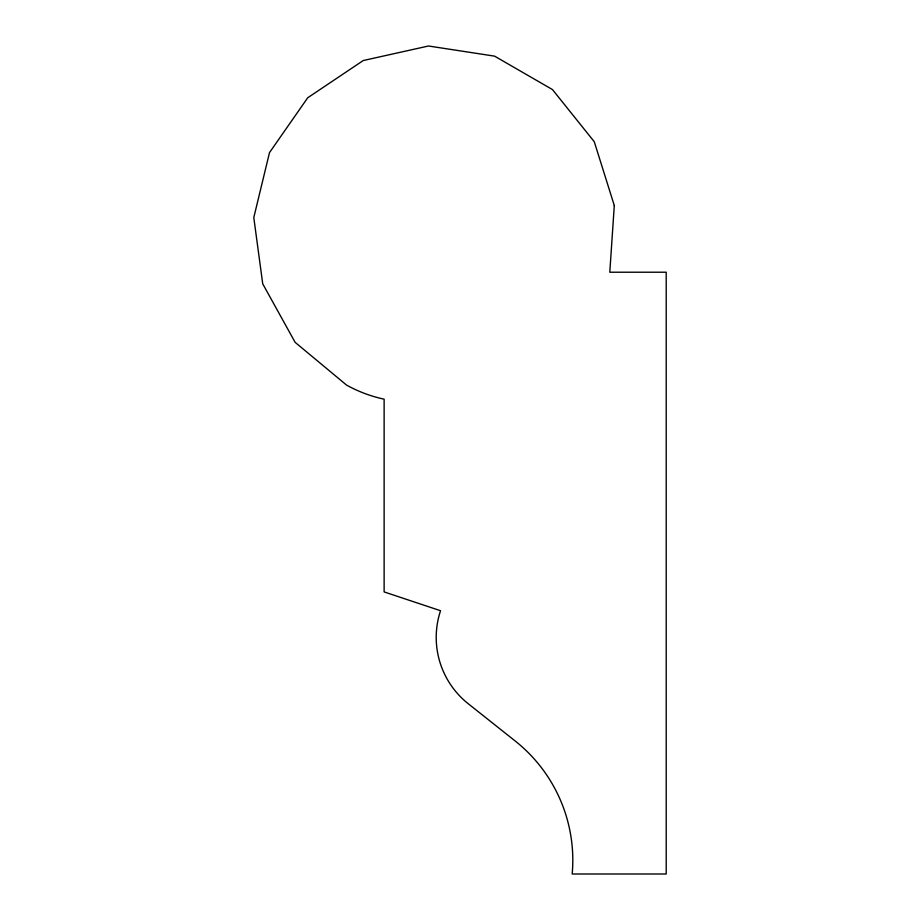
<?xml version="1.0" encoding="UTF-8"?>
<svg xmlns="http://www.w3.org/2000/svg" width="920" height="920" viewBox="0 0 920 920"><rect width="100%" height="100%" fill="white"/><g stroke="black" fill="none" stroke-linecap="round" stroke-linejoin="round"><path stroke-width="1.38" d="M614.295 205.528L609.799 272.216L666.206 272.216L666.206 874L572.183 874A152.225 152.225 0 0 0 515.223 741.025L468.234 703.731A84.651 84.651 0 0 1 440.542 610.719L384.123 591.917L384.123 399.165A135.32 135.32 0 0 1 346.518 385.054L295.113 342.309L262.729 283.832L253.793 217.58L269.502 152.605L307.728 97.761L363.25 60.536L428.501 46L494.58 56.143L552.471 89.573L594.274 141.737L614.295 205.528"/></g></svg>
